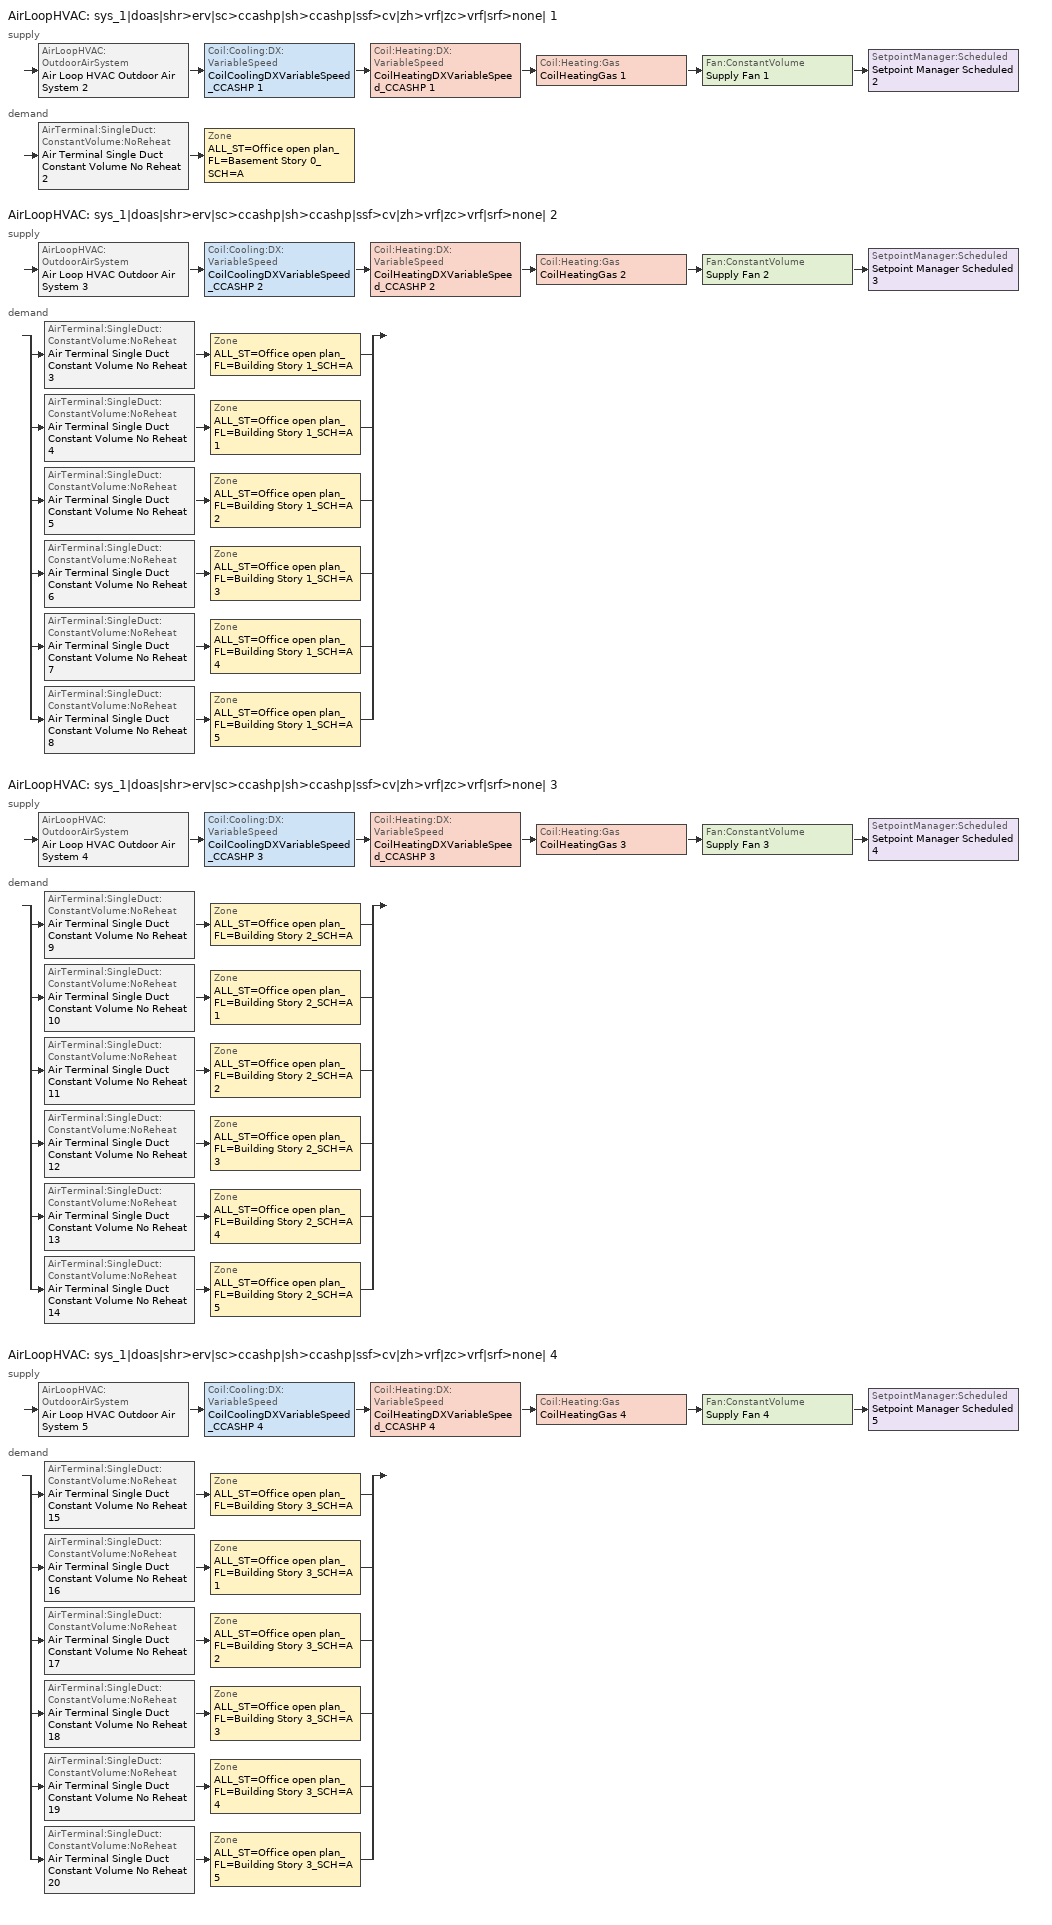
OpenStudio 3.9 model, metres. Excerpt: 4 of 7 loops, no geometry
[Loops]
AirLoopHVAC 'sys_1|doas|shr>erv|sc>ccashp|sh>ccashp|ssf>cv|zh>vrf|zc>vrf|srf>none| 1'
 supply: AirLoopHVAC:OutdoorAirSystem 'Air Loop HVAC Outdoor Air System 2' > Coil:Cooling:DX:VariableSpeed 'CoilCoolingDXVariableSpeed_CCASHP 1' > Coil:Heating:DX:VariableSpeed 'CoilHeatingDXVariableSpeed_CCASHP 1' > Coil:Heating:Gas 'CoilHeatingGas 1' > Fan:ConstantVolume 'Supply Fan 1' > SetpointManager:Scheduled 'Setpoint Manager Scheduled 2'
 demand: AirTerminal:SingleDuct:ConstantVolume:NoReheat 'Air Terminal Single Duct Constant Volume No Reheat 2' > Zone 'ALL_ST=Office open plan_FL=Basement Story 0_SCH=A'
AirLoopHVAC 'sys_1|doas|shr>erv|sc>ccashp|sh>ccashp|ssf>cv|zh>vrf|zc>vrf|srf>none| 2'
 supply: AirLoopHVAC:OutdoorAirSystem 'Air Loop HVAC Outdoor Air System 3' > Coil:Cooling:DX:VariableSpeed 'CoilCoolingDXVariableSpeed_CCASHP 2' > Coil:Heating:DX:VariableSpeed 'CoilHeatingDXVariableSpeed_CCASHP 2' > Coil:Heating:Gas 'CoilHeatingGas 2' > Fan:ConstantVolume 'Supply Fan 2' > SetpointManager:Scheduled 'Setpoint Manager Scheduled 3'
 demand: split
  | AirTerminal:SingleDuct:ConstantVolume:NoReheat 'Air Terminal Single Duct Constant Volume No Reheat 3' > Zone 'ALL_ST=Office open plan_FL=Building Story 1_SCH=A'
  | AirTerminal:SingleDuct:ConstantVolume:NoReheat 'Air Terminal Single Duct Constant Volume No Reheat 4' > Zone 'ALL_ST=Office open plan_FL=Building Story 1_SCH=A 1'
  | AirTerminal:SingleDuct:ConstantVolume:NoReheat 'Air Terminal Single Duct Constant Volume No Reheat 5' > Zone 'ALL_ST=Office open plan_FL=Building Story 1_SCH=A 2'
  | AirTerminal:SingleDuct:ConstantVolume:NoReheat 'Air Terminal Single Duct Constant Volume No Reheat 6' > Zone 'ALL_ST=Office open plan_FL=Building Story 1_SCH=A 3'
  | AirTerminal:SingleDuct:ConstantVolume:NoReheat 'Air Terminal Single Duct Constant Volume No Reheat 7' > Zone 'ALL_ST=Office open plan_FL=Building Story 1_SCH=A 4'
  | AirTerminal:SingleDuct:ConstantVolume:NoReheat 'Air Terminal Single Duct Constant Volume No Reheat 8' > Zone 'ALL_ST=Office open plan_FL=Building Story 1_SCH=A 5'
AirLoopHVAC 'sys_1|doas|shr>erv|sc>ccashp|sh>ccashp|ssf>cv|zh>vrf|zc>vrf|srf>none| 3'
 supply: AirLoopHVAC:OutdoorAirSystem 'Air Loop HVAC Outdoor Air System 4' > Coil:Cooling:DX:VariableSpeed 'CoilCoolingDXVariableSpeed_CCASHP 3' > Coil:Heating:DX:VariableSpeed 'CoilHeatingDXVariableSpeed_CCASHP 3' > Coil:Heating:Gas 'CoilHeatingGas 3' > Fan:ConstantVolume 'Supply Fan 3' > SetpointManager:Scheduled 'Setpoint Manager Scheduled 4'
 demand: split
  | AirTerminal:SingleDuct:ConstantVolume:NoReheat 'Air Terminal Single Duct Constant Volume No Reheat 9' > Zone 'ALL_ST=Office open plan_FL=Building Story 2_SCH=A'
  | AirTerminal:SingleDuct:ConstantVolume:NoReheat 'Air Terminal Single Duct Constant Volume No Reheat 10' > Zone 'ALL_ST=Office open plan_FL=Building Story 2_SCH=A 1'
  | AirTerminal:SingleDuct:ConstantVolume:NoReheat 'Air Terminal Single Duct Constant Volume No Reheat 11' > Zone 'ALL_ST=Office open plan_FL=Building Story 2_SCH=A 2'
  | AirTerminal:SingleDuct:ConstantVolume:NoReheat 'Air Terminal Single Duct Constant Volume No Reheat 12' > Zone 'ALL_ST=Office open plan_FL=Building Story 2_SCH=A 3'
  | AirTerminal:SingleDuct:ConstantVolume:NoReheat 'Air Terminal Single Duct Constant Volume No Reheat 13' > Zone 'ALL_ST=Office open plan_FL=Building Story 2_SCH=A 4'
  | AirTerminal:SingleDuct:ConstantVolume:NoReheat 'Air Terminal Single Duct Constant Volume No Reheat 14' > Zone 'ALL_ST=Office open plan_FL=Building Story 2_SCH=A 5'
AirLoopHVAC 'sys_1|doas|shr>erv|sc>ccashp|sh>ccashp|ssf>cv|zh>vrf|zc>vrf|srf>none| 4'
 supply: AirLoopHVAC:OutdoorAirSystem 'Air Loop HVAC Outdoor Air System 5' > Coil:Cooling:DX:VariableSpeed 'CoilCoolingDXVariableSpeed_CCASHP 4' > Coil:Heating:DX:VariableSpeed 'CoilHeatingDXVariableSpeed_CCASHP 4' > Coil:Heating:Gas 'CoilHeatingGas 4' > Fan:ConstantVolume 'Supply Fan 4' > SetpointManager:Scheduled 'Setpoint Manager Scheduled 5'
 demand: split
  | AirTerminal:SingleDuct:ConstantVolume:NoReheat 'Air Terminal Single Duct Constant Volume No Reheat 15' > Zone 'ALL_ST=Office open plan_FL=Building Story 3_SCH=A'
  | AirTerminal:SingleDuct:ConstantVolume:NoReheat 'Air Terminal Single Duct Constant Volume No Reheat 16' > Zone 'ALL_ST=Office open plan_FL=Building Story 3_SCH=A 1'
  | AirTerminal:SingleDuct:ConstantVolume:NoReheat 'Air Terminal Single Duct Constant Volume No Reheat 17' > Zone 'ALL_ST=Office open plan_FL=Building Story 3_SCH=A 2'
  | AirTerminal:SingleDuct:ConstantVolume:NoReheat 'Air Terminal Single Duct Constant Volume No Reheat 18' > Zone 'ALL_ST=Office open plan_FL=Building Story 3_SCH=A 3'
  | AirTerminal:SingleDuct:ConstantVolume:NoReheat 'Air Terminal Single Duct Constant Volume No Reheat 19' > Zone 'ALL_ST=Office open plan_FL=Building Story 3_SCH=A 4'
  | AirTerminal:SingleDuct:ConstantVolume:NoReheat 'Air Terminal Single Duct Constant Volume No Reheat 20' > Zone 'ALL_ST=Office open plan_FL=Building Story 3_SCH=A 5'
[Sizing:Zone] Zone Cooling Design Supply Air Temperature Input Method=TemperatureDifference; Zone Cooling Design Supply Air Temperature {C}=13; Zone Cooling Design Supply Air Temperature Difference {deltaC}=11; Zone Heating Design Supply Air Temperature Input Method=TemperatureDifference; Zone Heating Design Supply Air Temperature {C}=43; Zone Heating Design Supply Air Temperature Difference {deltaC}=21; Zone Cooling Design Supply Air Humidity Ratio {kg-H2O/kg-air}=0.0085; Zone Heating Design Supply Air Humidity Ratio {kg-H2O/kg-air}=0.008; Zone Heating Sizing Factor=1.3; Zone Cooling Sizing Factor=1.1; Cooling Design Air Flow Method=DesignDay; Heating Design Air Flow Method=DesignDay; Account for Dedicated Outdoor Air System=No; Dedicated Outdoor Air System Control Strategy=NeutralSupplyAir; Dedicated Outdoor Air Low Setpoint Temperature for Design {C}=autosize; Dedicated Outdoor Air High Setpoint Temperature for Design {C}=autosize; Zone Load Sizing Method=Sensible Load Only No Latent Load; Zone Latent Cooling Design Supply Air Humidity Ratio Input Method=HumidityRatioDifference; Zone Cooling Design Supply Air Humidity Ratio Difference {kgWater/kgDryAir}=0.005; Zone Latent Heating Design Supply Air Humidity Ratio Input Method=HumidityRatioDifference; Zone Humidification Design Supply Air Humidity Ratio Difference {kgWater/kgDryAir}=0.005; Sizing Option=Coincident
ALL_ST=Office open plan_FL=Building Story 1_SCH=A; ALL_ST=Office open plan_FL=Building Story 3_SCH=A; ALL_ST=Office open plan_FL=Building Story 2_SCH=A; ALL_ST=Office open plan_FL=Building Story 3_SCH=A 1; ALL_ST=Office open plan_FL=Building Story 1_SCH=A 1; ALL_ST=Office open plan_FL=Building Story 1_SCH=A 2; ALL_ST=Office open plan_FL=Building Story 3_SCH=A 2; ALL_ST=Office open plan_FL=Building Story 2_SCH=A 1; ALL_ST=Office open plan_FL=Building Story 3_SCH=A 3; ALL_ST=Office open plan_FL=Building Story 2_SCH=A 2; ALL_ST=Office open plan_FL=Basement Story 0_SCH=A; ALL_ST=Office open plan_FL=Building Story 1_SCH=A 3; ALL_ST=Office open plan_FL=Building Story 3_SCH=A 4; ALL_ST=Office open plan_FL=Building Story 2_SCH=A 3; ALL_ST=Office open plan_FL=Building Story 3_SCH=A 5; ALL_ST=Office open plan_FL=Building Story 2_SCH=A 4; ALL_ST=Office open plan_FL=Building Story 1_SCH=A 4; ALL_ST=Office open plan_FL=Building Story 2_SCH=A 5; ALL_ST=Office open plan_FL=Building Story 1_SCH=A 5
[Zone equipment]
ALL_ST=Office open plan_FL=Building Story 1_SCH=A: Air Terminal Single Duct Constant Volume No Reheat 3, ZoneHVACTerminalUnitVariableRefrigerantFlow 2, ZoneHVACBaseboardConvectiveWater 2
ALL_ST=Office open plan_FL=Building Story 3_SCH=A: Air Terminal Single Duct Constant Volume No Reheat 15, ZoneHVACTerminalUnitVariableRefrigerantFlow 14, ZoneHVACBaseboardConvectiveWater 14
ALL_ST=Office open plan_FL=Building Story 2_SCH=A: Air Terminal Single Duct Constant Volume No Reheat 9, ZoneHVACTerminalUnitVariableRefrigerantFlow 8, ZoneHVACBaseboardConvectiveWater 8
ALL_ST=Office open plan_FL=Building Story 3_SCH=A 1: Air Terminal Single Duct Constant Volume No Reheat 16, ZoneHVACTerminalUnitVariableRefrigerantFlow 15, ZoneHVACBaseboardConvectiveWater 15
ALL_ST=Office open plan_FL=Building Story 1_SCH=A 1: Air Terminal Single Duct Constant Volume No Reheat 4, ZoneHVACTerminalUnitVariableRefrigerantFlow 3, ZoneHVACBaseboardConvectiveWater 3
ALL_ST=Office open plan_FL=Building Story 1_SCH=A 2: Air Terminal Single Duct Constant Volume No Reheat 5, ZoneHVACTerminalUnitVariableRefrigerantFlow 4, ZoneHVACBaseboardConvectiveWater 4
ALL_ST=Office open plan_FL=Building Story 3_SCH=A 2: Air Terminal Single Duct Constant Volume No Reheat 17, ZoneHVACTerminalUnitVariableRefrigerantFlow 16, ZoneHVACBaseboardConvectiveWater 16
ALL_ST=Office open plan_FL=Building Story 2_SCH=A 1: Air Terminal Single Duct Constant Volume No Reheat 10, ZoneHVACTerminalUnitVariableRefrigerantFlow 9, ZoneHVACBaseboardConvectiveWater 9
ALL_ST=Office open plan_FL=Building Story 3_SCH=A 3: Air Terminal Single Duct Constant Volume No Reheat 18, ZoneHVACTerminalUnitVariableRefrigerantFlow 17, ZoneHVACBaseboardConvectiveWater 17
ALL_ST=Office open plan_FL=Building Story 2_SCH=A 2: Air Terminal Single Duct Constant Volume No Reheat 11, ZoneHVACTerminalUnitVariableRefrigerantFlow 10, ZoneHVACBaseboardConvectiveWater 10
ALL_ST=Office open plan_FL=Basement Story 0_SCH=A: Air Terminal Single Duct Constant Volume No Reheat 2, ZoneHVACTerminalUnitVariableRefrigerantFlow 1, ZoneHVACBaseboardConvectiveWater 1
ALL_ST=Office open plan_FL=Building Story 1_SCH=A 3: Air Terminal Single Duct Constant Volume No Reheat 6, ZoneHVACTerminalUnitVariableRefrigerantFlow 5, ZoneHVACBaseboardConvectiveWater 5
ALL_ST=Office open plan_FL=Building Story 3_SCH=A 4: Air Terminal Single Duct Constant Volume No Reheat 19, ZoneHVACTerminalUnitVariableRefrigerantFlow 18, ZoneHVACBaseboardConvectiveWater 18
ALL_ST=Office open plan_FL=Building Story 2_SCH=A 3: Air Terminal Single Duct Constant Volume No Reheat 12, ZoneHVACTerminalUnitVariableRefrigerantFlow 11, ZoneHVACBaseboardConvectiveWater 11
ALL_ST=Office open plan_FL=Building Story 3_SCH=A 5: Air Terminal Single Duct Constant Volume No Reheat 20, ZoneHVACTerminalUnitVariableRefrigerantFlow 19, ZoneHVACBaseboardConvectiveWater 19
ALL_ST=Office open plan_FL=Building Story 2_SCH=A 4: Air Terminal Single Duct Constant Volume No Reheat 13, ZoneHVACTerminalUnitVariableRefrigerantFlow 12, ZoneHVACBaseboardConvectiveWater 12
ALL_ST=Office open plan_FL=Building Story 1_SCH=A 4: Air Terminal Single Duct Constant Volume No Reheat 7, ZoneHVACTerminalUnitVariableRefrigerantFlow 6, ZoneHVACBaseboardConvectiveWater 6
ALL_ST=Office open plan_FL=Building Story 2_SCH=A 5: Air Terminal Single Duct Constant Volume No Reheat 14, ZoneHVACTerminalUnitVariableRefrigerantFlow 13, ZoneHVACBaseboardConvectiveWater 13
ALL_ST=Office open plan_FL=Building Story 1_SCH=A 5: Air Terminal Single Duct Constant Volume No Reheat 8, ZoneHVACTerminalUnitVariableRefrigerantFlow 7, ZoneHVACBaseboardConvectiveWater 7
[SetpointManager:Scheduled] Control Variable=Temperature
Name | Schedule | Setpoint Node or NodeList
Setpoint Manager Scheduled 2 | Schedule Ruleset 4 | sys_1|doas|shr>erv|sc>ccashp|sh>ccashp|ssf>cv|zh>vrf|zc>vrf|srf>none| 1 Supply Outlet Node
Setpoint Manager Scheduled 3 | Schedule Ruleset 5 | sys_1|doas|shr>erv|sc>ccashp|sh>ccashp|ssf>cv|zh>vrf|zc>vrf|srf>none| 2 Supply Outlet Node
Setpoint Manager Scheduled 4 | Schedule Ruleset 6 | sys_1|doas|shr>erv|sc>ccashp|sh>ccashp|ssf>cv|zh>vrf|zc>vrf|srf>none| 3 Supply Outlet Node
Setpoint Manager Scheduled 5 | Schedule Ruleset 7 | sys_1|doas|shr>erv|sc>ccashp|sh>ccashp|ssf>cv|zh>vrf|zc>vrf|srf>none| 4 Supply Outlet Node
[AirLoopHVAC] Design Supply Air Flow Rate {m3/s}=autosize; Design Return Air Flow Fraction of Supply Air Flow=1
Name | Availability Schedule
sys_1|doas|shr>erv|sc>ccashp|sh>ccashp|ssf>cv|zh>vrf|zc>vrf|srf>none| 1 | sys_1|doas|shr>none|sc>ccashp|sh>ccashp|ssf>cv|zh>vrf|zc>vrf|srf>none| 1 Occ Sch
sys_1|doas|shr>erv|sc>ccashp|sh>ccashp|ssf>cv|zh>vrf|zc>vrf|srf>none| 2 | sys_1|doas|shr>none|sc>ccashp|sh>ccashp|ssf>cv|zh>vrf|zc>vrf|srf>none| 2 Occ Sch
sys_1|doas|shr>erv|sc>ccashp|sh>ccashp|ssf>cv|zh>vrf|zc>vrf|srf>none| 3 | sys_1|doas|shr>none|sc>ccashp|sh>ccashp|ssf>cv|zh>vrf|zc>vrf|srf>none| 3 Occ Sch
sys_1|doas|shr>erv|sc>ccashp|sh>ccashp|ssf>cv|zh>vrf|zc>vrf|srf>none| 4 | sys_1|doas|shr>none|sc>ccashp|sh>ccashp|ssf>cv|zh>vrf|zc>vrf|srf>none| 4 Occ Sch
[Sizing:System] Type of Load to Size On=VentilationRequirement; Central Heating Maximum System Air Flow Ratio=1; Preheat Design Temperature {C}=7; Preheat Design Humidity Ratio {kg-H2O/kg-Air}=0.008; Precool Design Temperature {C}=13; Precool Design Humidity Ratio {kg-H2O/kg-Air}=0.008; Central Cooling Design Supply Air Temperature {C}=13; Central Heating Design Supply Air Temperature {C}=22; Sizing Option=NonCoincident; 100% Outdoor Air in Cooling=Yes; 100% Outdoor Air in Heating=Yes; Central Cooling Design Supply Air Humidity Ratio {kg-H2O/kg-Air}=0.0085; Central Heating Design Supply Air Humidity Ratio {kg-H2O/kg-Air}=0.008; Cooling Design Air Flow Method=DesignDay; Cooling Design Air Flow Rate {m3/s}=0; Heating Design Air Flow Method=DesignDay; Heating Design Air Flow Rate {m3/s}=0; System Outdoor Air Method=ZoneSum; Zone Maximum Outdoor Air Fraction=1; Cooling Supply Air Flow Rate Per Floor Area {m3/s-m2}=0.00996765; Cooling Fraction of Autosized Cooling Supply Air Flow Rate=1; Cooling Supply Air Flow Rate Per Unit Cooling Capacity {m3/s-W}=3.94755e-05; Heating Supply Air Flow Rate Per Floor Area {m3/s-m2}=0.00996765; Heating Fraction of Autosized Heating Supply Air Flow Rate=1; Heating Fraction of Autosized Cooling Supply Air Flow Rate=1; Heating Supply Air Flow Rate Per Unit Heating Capacity {m3/s-W}=3.15882e-05; Cooling Design Capacity Method=CoolingDesignCapacity; Cooling Design Capacity {W}=autosize; Cooling Design Capacity Per Floor Area {W/m2}=234.7; Fraction of Autosized Cooling Design Capacity=1; Heating Design Capacity Method=HeatingDesignCapacity; Heating Design Capacity {W}=autosize; Heating Design Capacity Per Floor Area {W/m2}=157; Fraction of Autosized Heating Design Capacity=1; Central Cooling Capacity Control Method=OnOff; Occupant Diversity=autosize
sys_1|doas|shr>erv|sc>ccashp|sh>ccashp|ssf>cv|zh>vrf|zc>vrf|srf>none| 1; sys_1|doas|shr>erv|sc>ccashp|sh>ccashp|ssf>cv|zh>vrf|zc>vrf|srf>none| 2; sys_1|doas|shr>erv|sc>ccashp|sh>ccashp|ssf>cv|zh>vrf|zc>vrf|srf>none| 3; sys_1|doas|shr>erv|sc>ccashp|sh>ccashp|ssf>cv|zh>vrf|zc>vrf|srf>none| 4
[Fan:ConstantVolume] Availability Schedule=Always On Discrete; Fan Total Efficiency=0.39975; Pressure Rise {Pa}=640; Maximum Flow Rate {m3/s}=AutoSize; Motor Efficiency=0.615
Supply Fan 1; Supply Fan 2; Supply Fan 3; Supply Fan 4
[Coil:Heating:DX:VariableSpeed] Nominal Speed Level=1; Rated Air Flow Rate At Selected Nominal Speed Level {m3/s}=autosize; Energy Part Load Fraction Curve=Mitsubishi Hyper Heating VRF Outdoor Unit HPLFFPLR curve; Defrost Energy Input Ratio Function of Temperature Curve=Mitsubishi Hyper Heating VRF Outdoor Unit Defrost HEIRFT curve; Minimum Outdoor Dry-Bulb Temperature for Compressor Operation {C}=-25; Maximum Outdoor Dry-Bulb Temperature for Defrost Operation {C}=5; Crankcase Heater Capacity {W}=1e-06; Maximum Outdoor Dry-Bulb Temperature for Crankcase Heater Operation {C}=10; Defrost Strategy=ReverseCycle; Defrost Control=OnDemand; Defrost Time Period Fraction=0.166667; Resistive Defrost Heater Capacity {W}=autosize
Name | Rated Heating Capacity At Selected Nominal Speed Level {W}
CoilHeatingDXVariableSpeed_CCASHP 1 | 14715.8
CoilHeatingDXVariableSpeed_CCASHP 2; CoilHeatingDXVariableSpeed_CCASHP 4 | 66907.5
CoilHeatingDXVariableSpeed_CCASHP 3 | 669075
[Coil:Heating:Gas] Availability Schedule=Always On Discrete; Nominal Capacity {W}=AutoSize; On Cycle Parasitic Electric Load {W}=0; Part Load Fraction Correlation Curve=FURNACE-EFFPLR-NECB2011; Off Cycle Parasitic Gas Load {W}=0
Name | Gas Burner Efficiency
CoilHeatingGas 1 | 0.924
CoilHeatingGas 2; CoilHeatingGas 3; CoilHeatingGas 4 | 0.81
[Coil:Cooling:DX:VariableSpeed] Nominal Speed Level=1; Rated Air Flow Rate At Selected Nominal Speed Level {m3/s}=autosize; Nominal Time for Condensate to Begin Leaving the Coil {s}=0; Initial Moisture Evaporation Rate Divided by Steady-State AC Latent Capacity=0; Maximum Cycling Rate {cycles/hr}=2.5; Latent Capacity Time Constant {s}=60; Fan Delay Time {s}=60; Energy Part Load Fraction Curve=Mitsubishi Hyper Heating VRF Outdoor Unit CPLFFPLR curve; Condenser Type=AirCooled; Evaporative Condenser Pump Rated Power Consumption {W}=0; Crankcase Heater Capacity {W}=1e-06; Maximum Outdoor Dry-Bulb Temperature for Crankcase Heater Operation {C}=10; Minimum Outdoor Dry-Bulb Temperature for Compressor Operation {C}=-25; Basin Heater Capacity {W/K}=0; Basin Heater Setpoint Temperature {C}=2
Name | Gross Rated Total Cooling Capacity At Selected Nominal Speed Level {W}
CoilCoolingDXVariableSpeed_CCASHP 1 | 14715.8
CoilCoolingDXVariableSpeed_CCASHP 2; CoilCoolingDXVariableSpeed_CCASHP 4 | 66907.5
CoilCoolingDXVariableSpeed_CCASHP 3 | 669075
[Controller:OutdoorAir] Minimum Outdoor Air Flow Rate {m3/s}=autosize; Maximum Outdoor Air Flow Rate {m3/s}=Autosize; Economizer Control Type=NoEconomizer; Economizer Control Action Type=ModulateFlow; Economizer Maximum Limit Dry-Bulb Temperature {C}=28; Economizer Maximum Limit Enthalpy {J/kg}=64000; Economizer Minimum Limit Dry-Bulb Temperature {C}=-100; Lockout Type=NoLockout; Minimum Limit Type=FixedMinimum; High Humidity Control=No; High Humidity Outdoor Air Flow Ratio=1; Control High Indoor Humidity Based on Outdoor Humidity Ratio=Yes; Heat Recovery Bypass Control Type=BypassWhenWithinEconomizerLimits; Economizer Operation Staging=InterlockedWithMechanicalCooling
Name | Minimum Outdoor Air Schedule | Controller Mechanical Ventilation
Controller Outdoor Air 2 | sys_1|doas|shr>none|sc>ccashp|sh>ccashp|ssf>cv|zh>vrf|zc>vrf|srf>none| 1 Occ Sch | Controller Mechanical Ventilation 2
Controller Outdoor Air 3 | sys_1|doas|shr>none|sc>ccashp|sh>ccashp|ssf>cv|zh>vrf|zc>vrf|srf>none| 2 Occ Sch | Controller Mechanical Ventilation 3
Controller Outdoor Air 4 | sys_1|doas|shr>none|sc>ccashp|sh>ccashp|ssf>cv|zh>vrf|zc>vrf|srf>none| 3 Occ Sch | Controller Mechanical Ventilation 4
Controller Outdoor Air 5 | sys_1|doas|shr>none|sc>ccashp|sh>ccashp|ssf>cv|zh>vrf|zc>vrf|srf>none| 4 Occ Sch | Controller Mechanical Ventilation 5
[Controller:MechanicalVentilation] Availability Schedule=Always On Discrete
Controller Mechanical Ventilation 2; Controller Mechanical Ventilation 3; Controller Mechanical Ventilation 4; Controller Mechanical Ventilation 5
[AirLoopHVAC:OutdoorAirSystem]
Name | Controller
Air Loop HVAC Outdoor Air System 2 | Controller Outdoor Air 2
Air Loop HVAC Outdoor Air System 3 | Controller Outdoor Air 3
Air Loop HVAC Outdoor Air System 4 | Controller Outdoor Air 4
Air Loop HVAC Outdoor Air System 5 | Controller Outdoor Air 5
[AirTerminal:SingleDuct:ConstantVolume:NoReheat] Availability Schedule=Always On Discrete; Maximum Air Flow Rate {m3/s}=AutoSize
Air Terminal Single Duct Constant Volume No Reheat 2; Air Terminal Single Duct Constant Volume No Reheat 3; Air Terminal Single Duct Constant Volume No Reheat 4; Air Terminal Single Duct Constant Volume No Reheat 5; Air Terminal Single Duct Constant Volume No Reheat 6; Air Terminal Single Duct Constant Volume No Reheat 7; Air Terminal Single Duct Constant Volume No Reheat 8; Air Terminal Single Duct Constant Volume No Reheat 9; Air Terminal Single Duct Constant Volume No Reheat 10; Air Terminal Single Duct Constant Volume No Reheat 11; Air Terminal Single Duct Constant Volume No Reheat 12; Air Terminal Single Duct Constant Volume No Reheat 13; Air Terminal Single Duct Constant Volume No Reheat 14; Air Terminal Single Duct Constant Volume No Reheat 15; Air Terminal Single Duct Constant Volume No Reheat 16; Air Terminal Single Duct Constant Volume No Reheat 17; Air Terminal Single Duct Constant Volume No Reheat 18; Air Terminal Single Duct Constant Volume No Reheat 19; Air Terminal Single Duct Constant Volume No Reheat 20
[Coil:Cooling:DX:VariableRefrigerantFlow] Availability Schedule=Always On Discrete; Rated Total Cooling Capacity {W}=autosize; Rated Sensible Heat Ratio=autosize; Rated Air Flow Rate {m3/s}=autosize
Name | Cooling Capacity Ratio Modifier Function of Temperature Curve | Cooling Capacity Modifier Curve Function of Flow Fraction
CoilCoolingDXVariableRefrigerantFlow 1 | VRFTUCoolCapFT 1 | VRFACCoolCapFFF 1
CoilCoolingDXVariableRefrigerantFlow 2 | VRFTUCoolCapFT 2 | VRFACCoolCapFFF 2
CoilCoolingDXVariableRefrigerantFlow 3 | VRFTUCoolCapFT 3 | VRFACCoolCapFFF 3
CoilCoolingDXVariableRefrigerantFlow 4 | VRFTUCoolCapFT 4 | VRFACCoolCapFFF 4
CoilCoolingDXVariableRefrigerantFlow 5 | VRFTUCoolCapFT 5 | VRFACCoolCapFFF 5
CoilCoolingDXVariableRefrigerantFlow 6 | VRFTUCoolCapFT 6 | VRFACCoolCapFFF 6
CoilCoolingDXVariableRefrigerantFlow 7 | VRFTUCoolCapFT 7 | VRFACCoolCapFFF 7
CoilCoolingDXVariableRefrigerantFlow 8 | VRFTUCoolCapFT 8 | VRFACCoolCapFFF 8
CoilCoolingDXVariableRefrigerantFlow 9 | VRFTUCoolCapFT 9 | VRFACCoolCapFFF 9
CoilCoolingDXVariableRefrigerantFlow 10 | VRFTUCoolCapFT 10 | VRFACCoolCapFFF 10
CoilCoolingDXVariableRefrigerantFlow 11 | VRFTUCoolCapFT 11 | VRFACCoolCapFFF 11
CoilCoolingDXVariableRefrigerantFlow 12 | VRFTUCoolCapFT 12 | VRFACCoolCapFFF 12
CoilCoolingDXVariableRefrigerantFlow 13 | VRFTUCoolCapFT 13 | VRFACCoolCapFFF 13
CoilCoolingDXVariableRefrigerantFlow 14 | VRFTUCoolCapFT 14 | VRFACCoolCapFFF 14
CoilCoolingDXVariableRefrigerantFlow 15 | VRFTUCoolCapFT 15 | VRFACCoolCapFFF 15
CoilCoolingDXVariableRefrigerantFlow 16 | VRFTUCoolCapFT 16 | VRFACCoolCapFFF 16
CoilCoolingDXVariableRefrigerantFlow 17 | VRFTUCoolCapFT 17 | VRFACCoolCapFFF 17
CoilCoolingDXVariableRefrigerantFlow 18 | VRFTUCoolCapFT 18 | VRFACCoolCapFFF 18
CoilCoolingDXVariableRefrigerantFlow 19 | VRFTUCoolCapFT 19 | VRFACCoolCapFFF 19
[Coil:Heating:DX:VariableRefrigerantFlow] Availability Schedule=Always On Discrete; Rated Total Heating Capacity {W}=autosize; Rated Air Flow Rate {m3/s}=autosize
Name | Heating Capacity Ratio Modifier Function of Temperature Curve | Heating Capacity Modifier Function of Flow Fraction Curve
CoilHeatingDXVariableRefrigerantFlow 1 | Coil Heating DX Variable Refrigerant Flow 1 VRFTUHeatCAPFT 1 | Coil Heating DX Variable Refrigerant Flow 1 VRFACCoolCapFFF 1
CoilHeatingDXVariableRefrigerantFlow 2 | Coil Heating DX Variable Refrigerant Flow 1 VRFTUHeatCAPFT 2 | Coil Heating DX Variable Refrigerant Flow 1 VRFACCoolCapFFF 2
CoilHeatingDXVariableRefrigerantFlow 3 | Coil Heating DX Variable Refrigerant Flow 1 VRFTUHeatCAPFT 3 | Coil Heating DX Variable Refrigerant Flow 1 VRFACCoolCapFFF 3
CoilHeatingDXVariableRefrigerantFlow 4 | Coil Heating DX Variable Refrigerant Flow 1 VRFTUHeatCAPFT 4 | Coil Heating DX Variable Refrigerant Flow 1 VRFACCoolCapFFF 4
CoilHeatingDXVariableRefrigerantFlow 5 | Coil Heating DX Variable Refrigerant Flow 1 VRFTUHeatCAPFT 5 | Coil Heating DX Variable Refrigerant Flow 1 VRFACCoolCapFFF 5
CoilHeatingDXVariableRefrigerantFlow 6 | Coil Heating DX Variable Refrigerant Flow 1 VRFTUHeatCAPFT 6 | Coil Heating DX Variable Refrigerant Flow 1 VRFACCoolCapFFF 6
CoilHeatingDXVariableRefrigerantFlow 7 | Coil Heating DX Variable Refrigerant Flow 1 VRFTUHeatCAPFT 7 | Coil Heating DX Variable Refrigerant Flow 1 VRFACCoolCapFFF 7
CoilHeatingDXVariableRefrigerantFlow 8 | Coil Heating DX Variable Refrigerant Flow 1 VRFTUHeatCAPFT 8 | Coil Heating DX Variable Refrigerant Flow 1 VRFACCoolCapFFF 8
CoilHeatingDXVariableRefrigerantFlow 9 | Coil Heating DX Variable Refrigerant Flow 1 VRFTUHeatCAPFT 9 | Coil Heating DX Variable Refrigerant Flow 1 VRFACCoolCapFFF 9
CoilHeatingDXVariableRefrigerantFlow 10 | Coil Heating DX Variable Refrigerant Flow 1 VRFTUHeatCAPFT 10 | Coil Heating DX Variable Refrigerant Flow 1 VRFACCoolCapFFF 10
CoilHeatingDXVariableRefrigerantFlow 11 | Coil Heating DX Variable Refrigerant Flow 1 VRFTUHeatCAPFT 11 | Coil Heating DX Variable Refrigerant Flow 1 VRFACCoolCapFFF 11
CoilHeatingDXVariableRefrigerantFlow 12 | Coil Heating DX Variable Refrigerant Flow 1 VRFTUHeatCAPFT 12 | Coil Heating DX Variable Refrigerant Flow 1 VRFACCoolCapFFF 12
CoilHeatingDXVariableRefrigerantFlow 13 | Coil Heating DX Variable Refrigerant Flow 1 VRFTUHeatCAPFT 13 | Coil Heating DX Variable Refrigerant Flow 1 VRFACCoolCapFFF 13
CoilHeatingDXVariableRefrigerantFlow 14 | Coil Heating DX Variable Refrigerant Flow 1 VRFTUHeatCAPFT 14 | Coil Heating DX Variable Refrigerant Flow 1 VRFACCoolCapFFF 14
CoilHeatingDXVariableRefrigerantFlow 15 | Coil Heating DX Variable Refrigerant Flow 1 VRFTUHeatCAPFT 15 | Coil Heating DX Variable Refrigerant Flow 1 VRFACCoolCapFFF 15
CoilHeatingDXVariableRefrigerantFlow 16 | Coil Heating DX Variable Refrigerant Flow 1 VRFTUHeatCAPFT 16 | Coil Heating DX Variable Refrigerant Flow 1 VRFACCoolCapFFF 16
CoilHeatingDXVariableRefrigerantFlow 17 | Coil Heating DX Variable Refrigerant Flow 1 VRFTUHeatCAPFT 17 | Coil Heating DX Variable Refrigerant Flow 1 VRFACCoolCapFFF 17
CoilHeatingDXVariableRefrigerantFlow 18 | Coil Heating DX Variable Refrigerant Flow 1 VRFTUHeatCAPFT 18 | Coil Heating DX Variable Refrigerant Flow 1 VRFACCoolCapFFF 18
CoilHeatingDXVariableRefrigerantFlow 19 | Coil Heating DX Variable Refrigerant Flow 1 VRFTUHeatCAPFT 19 | Coil Heating DX Variable Refrigerant Flow 1 VRFACCoolCapFFF 19
[Fan:OnOff] Availability Schedule=Always On Discrete; Fan Total Efficiency=0.39975; Pressure Rise {Pa}=36.8769; Maximum Flow Rate {m3/s}=autosize; Motor Efficiency=0.615; Motor In Airstream Fraction=1
Name | Fan Power Ratio Function of Speed Ratio Curve | Fan Efficiency Ratio Function of Speed Ratio Curve
FanOnOff 1 | Fan On Off Power Curve 1 | Fan On Off Efficiency Curve 1
FanOnOff 2 | Fan On Off Power Curve 2 | Fan On Off Efficiency Curve 2
FanOnOff 3 | Fan On Off Power Curve 3 | Fan On Off Efficiency Curve 3
FanOnOff 4 | Fan On Off Power Curve 4 | Fan On Off Efficiency Curve 4
FanOnOff 5 | Fan On Off Power Curve 5 | Fan On Off Efficiency Curve 5
FanOnOff 6 | Fan On Off Power Curve 6 | Fan On Off Efficiency Curve 6
FanOnOff 7 | Fan On Off Power Curve 7 | Fan On Off Efficiency Curve 7
FanOnOff 8 | Fan On Off Power Curve 8 | Fan On Off Efficiency Curve 8
FanOnOff 9 | Fan On Off Power Curve 9 | Fan On Off Efficiency Curve 9
FanOnOff 10 | Fan On Off Power Curve 10 | Fan On Off Efficiency Curve 10
FanOnOff 11 | Fan On Off Power Curve 11 | Fan On Off Efficiency Curve 11
FanOnOff 12 | Fan On Off Power Curve 12 | Fan On Off Efficiency Curve 12
FanOnOff 13 | Fan On Off Power Curve 13 | Fan On Off Efficiency Curve 13
FanOnOff 14 | Fan On Off Power Curve 14 | Fan On Off Efficiency Curve 14
FanOnOff 15 | Fan On Off Power Curve 15 | Fan On Off Efficiency Curve 15
FanOnOff 16 | Fan On Off Power Curve 16 | Fan On Off Efficiency Curve 16
FanOnOff 17 | Fan On Off Power Curve 17 | Fan On Off Efficiency Curve 17
FanOnOff 18 | Fan On Off Power Curve 18 | Fan On Off Efficiency Curve 18
FanOnOff 19 | Fan On Off Power Curve 19 | Fan On Off Efficiency Curve 19
[ZoneHVAC:TerminalUnit:VariableRefrigerantFlow] Terminal Unit Availability schedule=Always On Discrete; Supply Air Flow Rate During Cooling Operation {m3/s}=autosize; Supply Air Flow Rate When No Cooling is Needed {m3/s}=autosize; Supply Air Flow Rate During Heating Operation {m3/s}=autosize; Supply Air Flow Rate When No Heating is Needed {m3/s}=autosize; Outdoor Air Flow Rate During Cooling Operation {m3/s}=1e-06; Outdoor Air Flow Rate During Heating Operation {m3/s}=1e-06; Outdoor Air Flow Rate When No Cooling or Heating is Needed {m3/s}=1e-06; Supply Air Fan Operating Mode Schedule=Always Off Discrete; Supply Air Fan Placement=DrawThrough; Zone Terminal Unit On Parasitic Electric Energy Use {W}=1e-06; Zone Terminal Unit Off Parasitic Electric Energy Use {W}=1e-06; Rated Total Heating Capacity Sizing Ratio {W/W}=1; Maximum Supply Air Temperature from Supplemental Heater {C}=Autosize; Maximum Outdoor Dry-Bulb Temperature for Supplemental Heater Operation {C}=21
Name | Supply Air Fan | Cooling Coil | Heating Coil
ZoneHVACTerminalUnitVariableRefrigerantFlow 1 | FanOnOff 1 | CoilCoolingDXVariableRefrigerantFlow 1 | CoilHeatingDXVariableRefrigerantFlow 1
ZoneHVACTerminalUnitVariableRefrigerantFlow 2 | FanOnOff 2 | CoilCoolingDXVariableRefrigerantFlow 2 | CoilHeatingDXVariableRefrigerantFlow 2
ZoneHVACTerminalUnitVariableRefrigerantFlow 3 | FanOnOff 3 | CoilCoolingDXVariableRefrigerantFlow 3 | CoilHeatingDXVariableRefrigerantFlow 3
ZoneHVACTerminalUnitVariableRefrigerantFlow 4 | FanOnOff 4 | CoilCoolingDXVariableRefrigerantFlow 4 | CoilHeatingDXVariableRefrigerantFlow 4
ZoneHVACTerminalUnitVariableRefrigerantFlow 5 | FanOnOff 5 | CoilCoolingDXVariableRefrigerantFlow 5 | CoilHeatingDXVariableRefrigerantFlow 5
ZoneHVACTerminalUnitVariableRefrigerantFlow 6 | FanOnOff 6 | CoilCoolingDXVariableRefrigerantFlow 6 | CoilHeatingDXVariableRefrigerantFlow 6
ZoneHVACTerminalUnitVariableRefrigerantFlow 7 | FanOnOff 7 | CoilCoolingDXVariableRefrigerantFlow 7 | CoilHeatingDXVariableRefrigerantFlow 7
ZoneHVACTerminalUnitVariableRefrigerantFlow 8 | FanOnOff 8 | CoilCoolingDXVariableRefrigerantFlow 8 | CoilHeatingDXVariableRefrigerantFlow 8
ZoneHVACTerminalUnitVariableRefrigerantFlow 9 | FanOnOff 9 | CoilCoolingDXVariableRefrigerantFlow 9 | CoilHeatingDXVariableRefrigerantFlow 9
ZoneHVACTerminalUnitVariableRefrigerantFlow 10 | FanOnOff 10 | CoilCoolingDXVariableRefrigerantFlow 10 | CoilHeatingDXVariableRefrigerantFlow 10
ZoneHVACTerminalUnitVariableRefrigerantFlow 11 | FanOnOff 11 | CoilCoolingDXVariableRefrigerantFlow 11 | CoilHeatingDXVariableRefrigerantFlow 11
ZoneHVACTerminalUnitVariableRefrigerantFlow 12 | FanOnOff 12 | CoilCoolingDXVariableRefrigerantFlow 12 | CoilHeatingDXVariableRefrigerantFlow 12
ZoneHVACTerminalUnitVariableRefrigerantFlow 13 | FanOnOff 13 | CoilCoolingDXVariableRefrigerantFlow 13 | CoilHeatingDXVariableRefrigerantFlow 13
ZoneHVACTerminalUnitVariableRefrigerantFlow 14 | FanOnOff 14 | CoilCoolingDXVariableRefrigerantFlow 14 | CoilHeatingDXVariableRefrigerantFlow 14
ZoneHVACTerminalUnitVariableRefrigerantFlow 15 | FanOnOff 15 | CoilCoolingDXVariableRefrigerantFlow 15 | CoilHeatingDXVariableRefrigerantFlow 15
ZoneHVACTerminalUnitVariableRefrigerantFlow 16 | FanOnOff 16 | CoilCoolingDXVariableRefrigerantFlow 16 | CoilHeatingDXVariableRefrigerantFlow 16
ZoneHVACTerminalUnitVariableRefrigerantFlow 17 | FanOnOff 17 | CoilCoolingDXVariableRefrigerantFlow 17 | CoilHeatingDXVariableRefrigerantFlow 17
ZoneHVACTerminalUnitVariableRefrigerantFlow 18 | FanOnOff 18 | CoilCoolingDXVariableRefrigerantFlow 18 | CoilHeatingDXVariableRefrigerantFlow 18
ZoneHVACTerminalUnitVariableRefrigerantFlow 19 | FanOnOff 19 | CoilCoolingDXVariableRefrigerantFlow 19 | CoilHeatingDXVariableRefrigerantFlow 19
[Schedule:Ruleset]
Name | Default Day Schedule | Summer Design Day Schedule | Winter Design Day Schedule
Schedule Ruleset 4 | Schedule Day 8
Schedule Ruleset 5 | Schedule Day 9
Schedule Ruleset 6 | Schedule Day 10
Schedule Ruleset 7 | Schedule Day 11
sys_1|doas|shr>none|sc>ccashp|sh>ccashp|ssf>cv|zh>vrf|zc>vrf|srf>none| 1 Occ Sch | sys_1|doas|shr>none|sc>ccashp|sh>ccashp|ssf>cv|zh>vrf|zc>vrf|srf>none| 1 Occ Sch Default | sys_1|doas|shr>none|sc>ccashp|sh>ccashp|ssf>cv|zh>vrf|zc>vrf|srf>none| 1 Occ Sch Summer Design Day | sys_1|doas|shr>none|sc>ccashp|sh>ccashp|ssf>cv|zh>vrf|zc>vrf|srf>none| 1 Occ Sch Winter Design Day
sys_1|doas|shr>none|sc>ccashp|sh>ccashp|ssf>cv|zh>vrf|zc>vrf|srf>none| 2 Occ Sch | sys_1|doas|shr>none|sc>ccashp|sh>ccashp|ssf>cv|zh>vrf|zc>vrf|srf>none| 2 Occ Sch Default | sys_1|doas|shr>none|sc>ccashp|sh>ccashp|ssf>cv|zh>vrf|zc>vrf|srf>none| 2 Occ Sch Summer Design Day | sys_1|doas|shr>none|sc>ccashp|sh>ccashp|ssf>cv|zh>vrf|zc>vrf|srf>none| 2 Occ Sch Winter Design Day
sys_1|doas|shr>none|sc>ccashp|sh>ccashp|ssf>cv|zh>vrf|zc>vrf|srf>none| 3 Occ Sch | sys_1|doas|shr>none|sc>ccashp|sh>ccashp|ssf>cv|zh>vrf|zc>vrf|srf>none| 3 Occ Sch Default | sys_1|doas|shr>none|sc>ccashp|sh>ccashp|ssf>cv|zh>vrf|zc>vrf|srf>none| 3 Occ Sch Summer Design Day | sys_1|doas|shr>none|sc>ccashp|sh>ccashp|ssf>cv|zh>vrf|zc>vrf|srf>none| 3 Occ Sch Winter Design Day
sys_1|doas|shr>none|sc>ccashp|sh>ccashp|ssf>cv|zh>vrf|zc>vrf|srf>none| 4 Occ Sch | sys_1|doas|shr>none|sc>ccashp|sh>ccashp|ssf>cv|zh>vrf|zc>vrf|srf>none| 4 Occ Sch Default | sys_1|doas|shr>none|sc>ccashp|sh>ccashp|ssf>cv|zh>vrf|zc>vrf|srf>none| 4 Occ Sch Summer Design Day | sys_1|doas|shr>none|sc>ccashp|sh>ccashp|ssf>cv|zh>vrf|zc>vrf|srf>none| 4 Occ Sch Winter Design Day
[Schedule:Day]
Schedule Day 8; Schedule Day 9; Schedule Day 10; Schedule Day 11: 24, 0, 20
sys_1|doas|shr>none|sc>ccashp|sh>ccashp|ssf>cv|zh>vrf|zc>vrf|srf>none| 1 Occ Sch Default; sys_1|doas|shr>none|sc>ccashp|sh>ccashp|ssf>cv|zh>vrf|zc>vrf|srf>none| 2 Occ Sch Default; sys_1|doas|shr>none|sc>ccashp|sh>ccashp|ssf>cv|zh>vrf|zc>vrf|srf>none| 3 Occ Sch Default; sys_1|doas|shr>none|sc>ccashp|sh>ccashp|ssf>cv|zh>vrf|zc>vrf|srf>none| 4 Occ Sch Default: 8, 0, 0, 19, 0, 1, 24, 0, 0
sys_1|doas|shr>none|sc>ccashp|sh>ccashp|ssf>cv|zh>vrf|zc>vrf|srf>none| 1 Occ Sch Winter Design Day; sys_1|doas|shr>none|sc>ccashp|sh>ccashp|ssf>cv|zh>vrf|zc>vrf|srf>none| 1 Occ Sch Summer Design Day; sys_1|doas|shr>none|sc>ccashp|sh>ccashp|ssf>cv|zh>vrf|zc>vrf|srf>none| 2 Occ Sch Winter Design Day; sys_1|doas|shr>none|sc>ccashp|sh>ccashp|ssf>cv|zh>vrf|zc>vrf|srf>none| 2 Occ Sch Summer Design Day; sys_1|doas|shr>none|sc>ccashp|sh>ccashp|ssf>cv|zh>vrf|zc>vrf|srf>none| 3 Occ Sch Winter Design Day; sys_1|doas|shr>none|sc>ccashp|sh>ccashp|ssf>cv|zh>vrf|zc>vrf|srf>none| 3 Occ Sch Summer Design Day; sys_1|doas|shr>none|sc>ccashp|sh>ccashp|ssf>cv|zh>vrf|zc>vrf|srf>none| 4 Occ Sch Winter Design Day; sys_1|doas|shr>none|sc>ccashp|sh>ccashp|ssf>cv|zh>vrf|zc>vrf|srf>none| 4 Occ Sch Summer Design Day: 24, 0, 1
Schedule Day 14; Schedule Day 15; Schedule Day 16; Schedule Day 17; Schedule Day 18; Schedule Day 19; Schedule Day 20; Schedule Day 21: 24, 0, 0
[Schedule:Rule] Date Specification Type=DateRange; Start Month=1; End Month=12
Name | Schedule Ruleset | Rule Order | Day Schedule | Apply Saturday | Start Day | End Day | Apply Sunday
Schedule Rule 25 | sys_1|doas|shr>none|sc>ccashp|sh>ccashp|ssf>cv|zh>vrf|zc>vrf|srf>none| 1 Occ Sch | 1 | Schedule Day 14 | Yes | 7 | 30
Schedule Rule 26 | sys_1|doas|shr>none|sc>ccashp|sh>ccashp|ssf>cv|zh>vrf|zc>vrf|srf>none| 1 Occ Sch | 0 | Schedule Day 15 |  | 1 | 31 | Yes
Schedule Rule 27 | sys_1|doas|shr>none|sc>ccashp|sh>ccashp|ssf>cv|zh>vrf|zc>vrf|srf>none| 2 Occ Sch | 1 | Schedule Day 16 | Yes | 7 | 30
Schedule Rule 28 | sys_1|doas|shr>none|sc>ccashp|sh>ccashp|ssf>cv|zh>vrf|zc>vrf|srf>none| 2 Occ Sch | 0 | Schedule Day 17 |  | 1 | 31 | Yes
Schedule Rule 29 | sys_1|doas|shr>none|sc>ccashp|sh>ccashp|ssf>cv|zh>vrf|zc>vrf|srf>none| 3 Occ Sch | 1 | Schedule Day 18 | Yes | 7 | 30
Schedule Rule 30 | sys_1|doas|shr>none|sc>ccashp|sh>ccashp|ssf>cv|zh>vrf|zc>vrf|srf>none| 3 Occ Sch | 0 | Schedule Day 19 |  | 1 | 31 | Yes
Schedule Rule 31 | sys_1|doas|shr>none|sc>ccashp|sh>ccashp|ssf>cv|zh>vrf|zc>vrf|srf>none| 4 Occ Sch | 1 | Schedule Day 20 | Yes | 7 | 30
Schedule Rule 32 | sys_1|doas|shr>none|sc>ccashp|sh>ccashp|ssf>cv|zh>vrf|zc>vrf|srf>none| 4 Occ Sch | 0 | Schedule Day 21 |  | 1 | 31 | Yes
[Schedule:Constant]
Name | Value
Always On Discrete | 1
Always Off Discrete | 0
[Curve:Biquadratic]
Name | Coefficient1 Constant | Coefficient2 x | Coefficient3 x**2 | Coefficient4 y | Coefficient5 y**2 | Coefficient6 x*y | Minimum Value of x | Maximum Value of x | Minimum Value of y | Maximum Value of y | Minimum Curve Output | Maximum Curve Output
VRFTUCoolCapFT 1; VRFTUCoolCapFT 2; VRFTUCoolCapFT 3; VRFTUCoolCapFT 4; VRFTUCoolCapFT 5; VRFTUCoolCapFT 6; VRFTUCoolCapFT 7; VRFTUCoolCapFT 8; VRFTUCoolCapFT 9; VRFTUCoolCapFT 10; VRFTUCoolCapFT 11; VRFTUCoolCapFT 12; VRFTUCoolCapFT 13; VRFTUCoolCapFT 14; VRFTUCoolCapFT 15; VRFTUCoolCapFT 16; VRFTUCoolCapFT 17; VRFTUCoolCapFT 18; VRFTUCoolCapFT 19 | 0.0585884 | 0.0587397 | -0.000210275 | 0.010937 | -0.000121955 | -0.000524662 | 15 | 23.89 | 20 | 43.33 | 0.8083 | 1.2583
Coil Heating DX Variable Refrigerant Flow 1 VRFTUHeatCAPFT 1; Coil Heating DX Variable Refrigerant Flow 1 VRFTUHeatCAPFT 2; Coil Heating DX Variable Refrigerant Flow 1 VRFTUHeatCAPFT 3; Coil Heating DX Variable Refrigerant Flow 1 VRFTUHeatCAPFT 4; Coil Heating DX Variable Refrigerant Flow 1 VRFTUHeatCAPFT 5; Coil Heating DX Variable Refrigerant Flow 1 VRFTUHeatCAPFT 6; Coil Heating DX Variable Refrigerant Flow 1 VRFTUHeatCAPFT 7; Coil Heating DX Variable Refrigerant Flow 1 VRFTUHeatCAPFT 8; Coil Heating DX Variable Refrigerant Flow 1 VRFTUHeatCAPFT 9; Coil Heating DX Variable Refrigerant Flow 1 VRFTUHeatCAPFT 10; Coil Heating DX Variable Refrigerant Flow 1 VRFTUHeatCAPFT 11; Coil Heating DX Variable Refrigerant Flow 1 VRFTUHeatCAPFT 12; Coil Heating DX Variable Refrigerant Flow 1 VRFTUHeatCAPFT 13; Coil Heating DX Variable Refrigerant Flow 1 VRFTUHeatCAPFT 14; Coil Heating DX Variable Refrigerant Flow 1 VRFTUHeatCAPFT 15; Coil Heating DX Variable Refrigerant Flow 1 VRFTUHeatCAPFT 16; Coil Heating DX Variable Refrigerant Flow 1 VRFTUHeatCAPFT 17; Coil Heating DX Variable Refrigerant Flow 1 VRFTUHeatCAPFT 18; Coil Heating DX Variable Refrigerant Flow 1 VRFTUHeatCAPFT 19 | 0.375444 | 0.0668191 | -0.00194171 | 0.0442618 | -0.000400958 | -0.00148198 | 21.11 | 27.22 | -15 | 18.33 | 0.6074 | 1
[Curve:Cubic] Minimum Value of x=0; Maximum Value of x=1
Name | Coefficient1 Constant | Coefficient2 x | Coefficient3 x**2 | Coefficient4 x**3
Fan On Off Efficiency Curve 1; Fan On Off Efficiency Curve 2; Fan On Off Efficiency Curve 3; Fan On Off Efficiency Curve 4; Fan On Off Efficiency Curve 5; Fan On Off Efficiency Curve 6; Fan On Off Efficiency Curve 7; Fan On Off Efficiency Curve 8; Fan On Off Efficiency Curve 9; Fan On Off Efficiency Curve 10; Fan On Off Efficiency Curve 11; Fan On Off Efficiency Curve 12; Fan On Off Efficiency Curve 13; Fan On Off Efficiency Curve 14; Fan On Off Efficiency Curve 15; Fan On Off Efficiency Curve 16; Fan On Off Efficiency Curve 17; Fan On Off Efficiency Curve 18; Fan On Off Efficiency Curve 19 | 1 | 0 | 0 | 0
FURNACE-EFFPLR-NECB2011 | 0.722 | 0.8211 | -1.0396 | 0.5
[Table:Lookup]
Mitsubishi Hyper Heating VRF Outdoor Unit Defrost HEIRFT curve: None, 1, Dimensionless, 1, 1, 1, 1, 1, 1, 1, 1, 1, 1, 1, 1, 1, 1, 1, 1, 1, 1, 1, 1, 1, 1
Mitsubishi Hyper Heating VRF Outdoor Unit CPLFFPLR curve: None, 1, Dimensionless, 0, 0, 0, 0, 0, 0, 0, 0, 0, 0
Mitsubishi Hyper Heating VRF Outdoor Unit HPLFFPLR curve: None, 1, Dimensionless, 0, 0, 0, 0, 0, 0, 0, 0, 0
[Curve:Quadratic] Coefficient1 Constant=0.8; Coefficient2 x=0.2; Coefficient3 x**2=0; Minimum Value of x=0.5; Maximum Value of x=1.5
VRFACCoolCapFFF 1; Coil Heating DX Variable Refrigerant Flow 1 VRFACCoolCapFFF 1; VRFACCoolCapFFF 2; Coil Heating DX Variable Refrigerant Flow 1 VRFACCoolCapFFF 2; VRFACCoolCapFFF 3; Coil Heating DX Variable Refrigerant Flow 1 VRFACCoolCapFFF 3; VRFACCoolCapFFF 4; Coil Heating DX Variable Refrigerant Flow 1 VRFACCoolCapFFF 4; VRFACCoolCapFFF 5; Coil Heating DX Variable Refrigerant Flow 1 VRFACCoolCapFFF 5; VRFACCoolCapFFF 6; Coil Heating DX Variable Refrigerant Flow 1 VRFACCoolCapFFF 6; VRFACCoolCapFFF 7; Coil Heating DX Variable Refrigerant Flow 1 VRFACCoolCapFFF 7; VRFACCoolCapFFF 8; Coil Heating DX Variable Refrigerant Flow 1 VRFACCoolCapFFF 8; VRFACCoolCapFFF 9; Coil Heating DX Variable Refrigerant Flow 1 VRFACCoolCapFFF 9; VRFACCoolCapFFF 10; Coil Heating DX Variable Refrigerant Flow 1 VRFACCoolCapFFF 10; VRFACCoolCapFFF 11; Coil Heating DX Variable Refrigerant Flow 1 VRFACCoolCapFFF 11; VRFACCoolCapFFF 12; Coil Heating DX Variable Refrigerant Flow 1 VRFACCoolCapFFF 12; VRFACCoolCapFFF 13; Coil Heating DX Variable Refrigerant Flow 1 VRFACCoolCapFFF 13; VRFACCoolCapFFF 14; Coil Heating DX Variable Refrigerant Flow 1 VRFACCoolCapFFF 14; VRFACCoolCapFFF 15; Coil Heating DX Variable Refrigerant Flow 1 VRFACCoolCapFFF 15; VRFACCoolCapFFF 16; Coil Heating DX Variable Refrigerant Flow 1 VRFACCoolCapFFF 16; VRFACCoolCapFFF 17; Coil Heating DX Variable Refrigerant Flow 1 VRFACCoolCapFFF 17; VRFACCoolCapFFF 18; Coil Heating DX Variable Refrigerant Flow 1 VRFACCoolCapFFF 18; VRFACCoolCapFFF 19; Coil Heating DX Variable Refrigerant Flow 1 VRFACCoolCapFFF 19
[Curve:Exponent] Coefficient1 Constant=1; Coefficient2 Constant=0; Coefficient3 Constant=0; Minimum Value of x=0; Maximum Value of x=1
Fan On Off Power Curve 1; Fan On Off Power Curve 2; Fan On Off Power Curve 3; Fan On Off Power Curve 4; Fan On Off Power Curve 5; Fan On Off Power Curve 6; Fan On Off Power Curve 7; Fan On Off Power Curve 8; Fan On Off Power Curve 9; Fan On Off Power Curve 10; Fan On Off Power Curve 11; Fan On Off Power Curve 12; Fan On Off Power Curve 13; Fan On Off Power Curve 14; Fan On Off Power Curve 15; Fan On Off Power Curve 16; Fan On Off Power Curve 17; Fan On Off Power Curve 18; Fan On Off Power Curve 19
